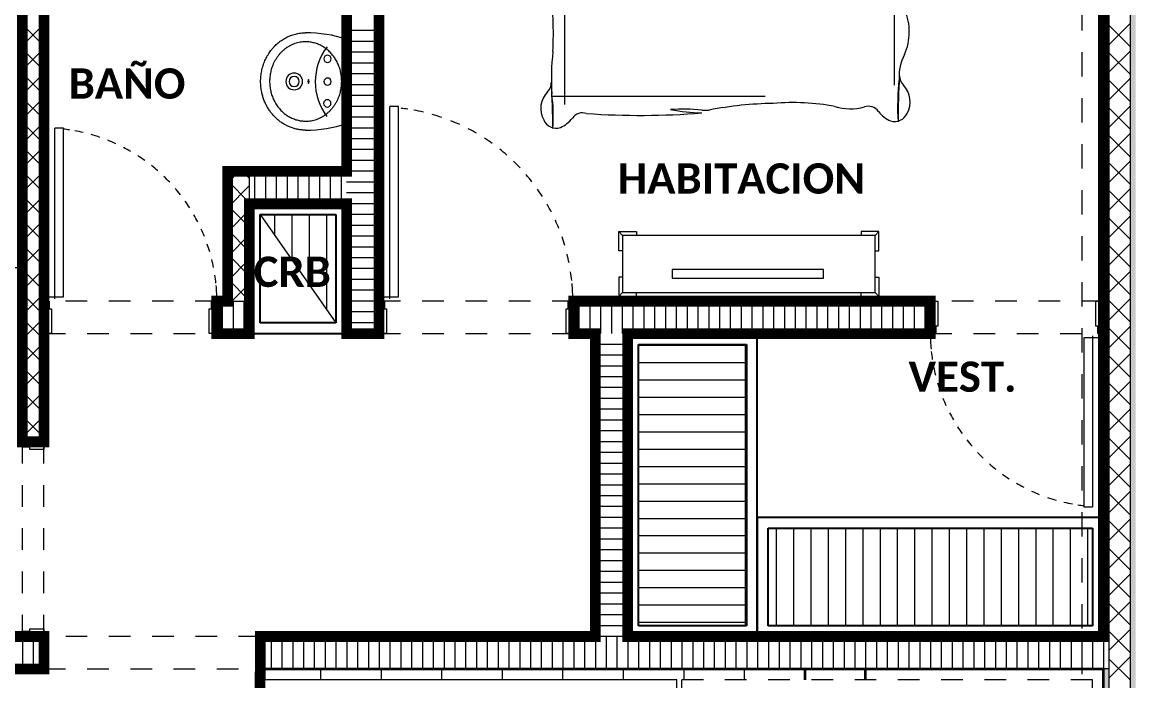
# Model space of a CAD drawing. Header units: metres. Extents: x -144 to 1000, y -717 to 29.
# Drawn here: x 831.86 to 837.01, y -553.02 to -549.98 of the extents above; entities that cross this region are included whole.
import ezdxf

# ---------------------------------------------------------------- set-up
doc = ezdxf.new("R2010")
doc.units = ezdxf.units.M
for name, pattern in [('Basculante', [0.11625, 0.075, -0.04125]), ('basculante modificado', [0.18, 0.1125, -0.0675]), ('Trazo', [0.45, 0.225, -0.225])]:
    doc.linetypes.add(name, pattern=pattern)
doc.layers.get('0').update_dxf_attribs({"color": 1})
doc.layers.add('00-MEDICION', color=30, linetype='Continuous')
for name, color, linetype, lineweight in [('A-DETL', 1, 'Continuous', 9), ('A-DETL-GENF', 1, 'Continuous', 9), ('A-DETL-MEDM', 1, 'Continuous', 30), ('A-DETL-THIN', 1, 'Continuous', 9), ('A-DOOR', 1, 'Continuous', 9), ('A-DOOR-FRAM', 1, 'Continuous', 9), ('A-DOOR-HDLN', 1, 'Trazo', 20), ('A-FLOR', 2, 'Continuous', 9), ('A-FLOR-OVHD', 7, 'Basculante', 9), ('A-GENM', 1, 'Continuous', 9), ('A-WALL', 4, 'Continuous', 9), ('G-ANNO-TEXT', 2, 'Continuous', 9), ('I-FURN', 2, 'Continuous', 9), ('P-SANR-FIXT', 1, 'Continuous', 9)]:
    doc.layers.add(name, color=color, linetype=linetype, lineweight=lineweight)
doc.layers.add('A-WALL-PATT', color=7, linetype='Continuous', lineweight=35, true_color=0x9c9c9c)
doc.styles.add('Calibri_B', font='calibrib.ttf', dxfattribs={"height": 0.165})

# ---------------------------------------------------------------- blocks, each defined once
blk = doc.blocks.new('H')
at = {"layer": 'A-WALL-PATT', "true_color": 0x747474}
h = blk.add_hatch(color=8, dxfattribs=at)
h.paths.add_polyline_path([(841.0117, -496.8744), (841.0367, -496.8741), (841.0367, -494.1257), (841.0117, -494.1257), (841.0117, -496.8727)])
h.paths.add_polyline_path([(841.0117, -493.9757), (841.0367, -493.9757), (841.0367, -492.5757), (841.0117, -492.5757), (841.0117, -493.9257)])
h.paths.add_polyline_path([(841.0367, -492.4257), (841.0367, -490.4255), (841.0117, -490.4255), (841.0117, -492.4257), (841.0294, -492.4257)])
at = {"layer": 'A-WALL-PATT', "lineweight": 5, "true_color": 0x747474}
h = blk.add_hatch(color=8, dxfattribs=at)
h.paths.add_polyline_path([(841.0967, -497.0244), (841.1617, -497.0244), (841.1617, -496.8005), (841.1367, -496.8005), (841.1367, -496.9994), (841.0867, -496.9994), (841.0867, -497.0244)])
h.paths.add_polyline_path([(841.1367, -496.7005), (841.1617, -496.7005), (841.1617, -494.7755), (841.1367, -494.7755), (841.1367, -495.9202)])
h.paths.add_polyline_path([(841.1367, -494.6255), (841.1617, -494.6255), (841.1617, -490.4255), (841.0367, -490.4255), (841.0367, -490.4505), (841.1367, -490.4505), (841.1367, -494.1257)])
at = {"layer": 'A-DETL', "color": 7, "linetype": 'basculante modificado'}
blk.add_line((840.9117, -490.4255), (840.9117, -498.4244), dxfattribs=at)
at = {"layer": 'A-DETL', "color": 7}
blk.add_line((841.0117, -494.1257), (837.1124, -494.1257), dxfattribs=at)
at = {"layer": 'A-DETL', "color": 7, "linetype": 'Basculante', "lineweight": 35}
for p, q in [((839.6324, -494.1757), (839.6324, -494.1257)), ((839.9119, -494.1757), (839.9119, -494.1257))]:
    blk.add_line(p, q, dxfattribs=at)
at = {"layer": 'A-DETL-GENF', "color": 251, "true_color": 0x535353}
for p, q in [((837.1803, -492.1237), (837.1803, -492.0257)), ((837.2603, -492.238), (837.2603, -492.0257)), ((837.3403, -492.3523), (837.3403, -492.0257)), ((837.4203, -492.4666), (837.4203, -492.0257)), ((838.861, -492.6296), (839.356, -492.6296)), ((838.861, -492.7096), (839.356, -492.7096)), ((838.861, -492.7896), (839.356, -492.7896)), ((838.861, -492.8696), (839.356, -492.8696)), ((838.861, -492.9496), (839.356, -492.9496)), ((838.861, -493.0296), (839.356, -493.0296)), ((838.861, -493.1096), (839.356, -493.1096)), ((838.861, -493.1896), (839.356, -493.1896)), ((838.861, -493.2696), (839.356, -493.2696)), ((838.861, -493.3496), (839.356, -493.3496)), ((838.861, -493.4296), (839.356, -493.4296)), ((838.861, -493.5096), (839.356, -493.5096)), ((839.5003, -493.9257), (839.5003, -493.4757)), ((839.5803, -493.9257), (839.5803, -493.4757)), ((839.6603, -493.9257), (839.6603, -493.4757)), ((839.7403, -493.9257), (839.7403, -493.4757)), ((839.8203, -493.9257), (839.8203, -493.4757)), ((839.9003, -493.9257), (839.9003, -493.4757)), ((839.9803, -493.9257), (839.9803, -493.4757)), ((840.0603, -493.9257), (840.0603, -493.4757)), ((840.1403, -493.9257), (840.1403, -493.4757)), ((840.2203, -493.9257), (840.2203, -493.4757)), ((840.3003, -493.9257), (840.3003, -493.4757)), ((840.3803, -493.9257), (840.3803, -493.4757)), ((840.4603, -493.9257), (840.4603, -493.4757)), ((840.5403, -493.9257), (840.5403, -493.4757)), ((840.6203, -493.9257), (840.6203, -493.4757)), ((840.7003, -493.9257), (840.7003, -493.4757)), ((840.7803, -493.9257), (840.7803, -493.4757)), ((840.8603, -493.9257), (840.8603, -493.4757)), ((840.9403, -493.9257), (840.9403, -493.4757)), ((838.861, -493.5896), (839.356, -493.5896)), ((838.861, -493.6696), (839.356, -493.6696)), ((838.861, -493.7496), (839.356, -493.7496)), ((838.861, -493.8296), (839.356, -493.8296)), ((838.861, -493.9096), (839.356, -493.9096))]:
    blk.add_line(p, q, dxfattribs=at)
at = {"layer": 'A-DETL-GENF', "linetype": 'Basculante'}
for p, q in [((836.1117, -492.4257), (836.1117, -492.5757)), ((836.9117, -492.4257), (836.1117, -492.4257)), ((836.9117, -492.5757), (836.9117, -492.4257)), ((837.6617, -492.4257), (837.6617, -492.5757)), ((838.5617, -492.4257), (837.6617, -492.4257)), ((838.5617, -492.5757), (838.5617, -492.4257)), ((841.0117, -492.4257), (840.2117, -492.4257)), ((840.2117, -492.4257), (840.2117, -492.5757)), ((841.0117, -492.5757), (841.0117, -492.4257)), ((836.1117, -492.5757), (836.9117, -492.5757)), ((837.6617, -492.5757), (838.5617, -492.5757)), ((840.2117, -492.5757), (841.0117, -492.5757)), ((836.1117, -493.0757), (836.0117, -493.0757)), ((836.0117, -493.0757), (836.0117, -493.9757)), ((836.1117, -493.9757), (836.1117, -493.0757)), ((836.0117, -493.9757), (836.1117, -493.9757)), ((837.1124, -493.9757), (836.1117, -493.9757)), ((836.1117, -494.1257), (837.1124, -494.1257))]:
    blk.add_line(p, q, dxfattribs=at)
at = {"layer": 'A-DETL-MEDM'}
for p, q in [((836.1117, -493.9757), (836.1117, -494.1257)), ((837.1124, -494.1257), (837.1124, -493.9757))]:
    blk.add_line(p, q, dxfattribs=at)
at = {"layer": 'A-DETL-THIN'}
for p, q in [((837.4617, -492.0257), (837.1117, -492.0257)), ((837.1117, -492.0257), (837.4617, -492.5257)), ((837.4617, -492.5257), (837.4617, -492.0257)), ((839.356, -492.6257), (838.861, -492.6257)), ((838.861, -492.6257), (838.861, -493.9257)), ((839.356, -493.9257), (839.356, -492.6257)), ((840.9617, -493.4757), (839.461, -493.4757)), ((839.461, -493.4757), (839.461, -493.9257)), ((840.9617, -493.9257), (840.9617, -493.4757)), ((838.861, -493.9257), (839.356, -493.9257)), ((839.461, -493.9257), (840.9617, -493.9257)), ((837.1124, -494.1757), (837.1124, -494.1257)), ((837.3924, -494.1757), (837.3924, -494.1257)), ((837.6724, -494.1757), (837.6724, -494.1257)), ((837.9524, -494.1757), (837.9524, -494.1257)), ((838.2324, -494.1757), (838.2324, -494.1257)), ((838.5124, -494.1757), (838.5124, -494.1257)), ((838.7924, -494.1757), (838.7924, -494.1257)), ((839.0724, -494.1757), (839.0724, -494.1257)), ((839.3524, -494.1757), (839.3524, -494.1257)), ((839.0394, -494.1757), (837.1124, -494.1757)), ((837.1124, -494.1757), (837.1124, -494.2257)), ((839.0394, -494.2257), (839.0394, -494.1757))]:
    blk.add_line(p, q, dxfattribs=at)
at = {"layer": 'A-DOOR', "lineweight": 15}
for p, q in [((837.7517, -491.5257), (837.7117, -491.5257)), ((837.7117, -492.4157), (837.7117, -491.5257)), ((837.7517, -492.4057), (837.7517, -491.5257)), ((836.2017, -491.6257), (836.1617, -491.6257)), ((836.1617, -492.4157), (836.1617, -491.6257)), ((836.2017, -492.4057), (836.2017, -491.6257)), ((836.1117, -492.4157), (836.1267, -492.4157)), ((836.1267, -492.4057), (836.2017, -492.4057)), ((836.1267, -492.4157), (836.1267, -492.4057)), ((837.6617, -492.4157), (837.6767, -492.4157)), ((837.6767, -492.4057), (837.7517, -492.4057)), ((837.6767, -492.4157), (837.6767, -492.4057)), ((840.9217, -492.5957), (840.9217, -493.3757)), ((840.9967, -492.5957), (840.9217, -492.5957)), ((840.9617, -492.5857), (840.9617, -493.3757)), ((840.9967, -492.5857), (840.9967, -492.5957)), ((841.0117, -492.5857), (840.9967, -492.5857)), ((840.9217, -493.3757), (840.9617, -493.3757))]:
    blk.add_line(p, q, dxfattribs=at)
at = {"layer": 'A-DOOR'}
for p, q in [((836.1117, -492.4257), (836.1117, -492.5757)), ((837.6617, -492.4257), (837.6617, -492.5757)), ((841.0117, -492.5757), (841.0117, -492.4257)), ((836.0117, -493.9757), (836.1117, -493.9757))]:
    blk.add_line(p, q, dxfattribs=at)
for centre, radius, start, end in [((837.6632, -492.4237), 0.8947, 81.55, 83.5406), ((837.6632, -492.4237), 0.8947, 76.8489, 79.7418), ((837.6632, -492.4237), 0.8947, 76.8489, 79.7418), ((837.6632, -492.4237), 0.8947, 71.1143, 74.1684), ((837.6632, -492.4237), 0.8947, 65.4451, 68.2717), ((836.1117, -492.4257), 0.8, 81.55, 83.5406), ((836.1117, -492.4257), 0.8, 76.8489, 79.7418), ((836.1117, -492.4257), 0.8, 76.8489, 79.7418), ((836.1117, -492.4257), 0.8, 71.1143, 74.1684), ((837.6632, -492.4237), 0.8947, 59.8378, 62.634), ((836.1117, -492.4257), 0.8, 65.4451, 68.2717), ((836.1117, -492.4257), 0.8, 59.8378, 62.634), ((837.6632, -492.4237), 0.8947, 54.2878, 57.0559), ((836.1117, -492.4257), 0.8, 54.2878, 57.0559), ((837.6632, -492.4237), 0.8947, 48.7903, 51.5328), ((836.1117, -492.4257), 0.8, 48.7903, 51.5328), ((837.6632, -492.4237), 0.8947, 43.3395, 46.0594), ((836.1117, -492.4257), 0.8, 43.3395, 46.0594), ((837.6632, -492.4237), 0.8947, 37.9295, 40.6298), ((836.1117, -492.4257), 0.8, 37.9295, 40.6298), ((837.6632, -492.4237), 0.8947, 32.5538, 35.2378), ((836.1117, -492.4257), 0.8, 32.5538, 35.2378), ((837.6632, -492.4237), 0.8947, 27.2056, 29.8767), ((836.1117, -492.4257), 0.8, 27.2056, 29.8767), ((837.6632, -492.4237), 0.8947, 21.8777, 24.5395), ((836.1117, -492.4257), 0.8, 21.8777, 24.5395), ((837.6632, -492.4237), 0.8947, 16.5629, 19.2191), ((836.1117, -492.4257), 0.8, 16.5629, 19.2191), ((836.1117, -492.4257), 0.8, 11.2538, 13.9081), ((837.6632, -492.4237), 0.8947, 11.2538, 13.9081), ((836.1117, -492.4257), 0.8, 5.9429, 8.5991), ((837.6632, -492.4237), 0.8947, 5.9429, 8.5991), ((836.1117, -492.4257), 0.8, 0, 5.1398), ((837.6632, -492.4237), 0.8947, 0, 5.1398), ((841.0117, -492.5757), 0.8, 180, 185.1398), ((841.0117, -492.5757), 0.8, 185.9429, 188.5991), ((841.0117, -492.5757), 0.8, 191.2538, 193.9081), ((841.0117, -492.5757), 0.8, 196.5629, 199.2191), ((841.0117, -492.5757), 0.8, 201.8777, 204.5395), ((841.0117, -492.5757), 0.8, 207.2056, 209.8767), ((841.0117, -492.5757), 0.8, 212.5538, 215.2378), ((841.0117, -492.5757), 0.8, 217.9295, 220.6298), ((841.0117, -492.5757), 0.8, 223.3395, 226.0594), ((841.0117, -492.5757), 0.8, 228.7903, 231.5328), ((841.0117, -492.5757), 0.8, 234.2878, 237.0559), ((841.0117, -492.5757), 0.8, 239.8378, 242.634), ((841.0117, -492.5757), 0.8, 245.4451, 248.2717), ((841.0117, -492.5757), 0.8, 251.1143, 254.1684), ((841.0117, -492.5757), 0.8, 256.8489, 259.7418), ((841.0117, -492.5757), 0.8, 256.8489, 259.7418), ((841.0117, -492.5757), 0.8, 261.55, 263.5406)]:
    blk.add_arc(centre, radius, start, end, dxfattribs=at)
at = {"layer": 'A-DOOR-FRAM'}
for p, q in [((836.1117, -492.4257), (836.1367, -492.4257)), ((836.1367, -492.4257), (836.1367, -492.4607)), ((836.8867, -492.4257), (836.9117, -492.4257)), ((836.8867, -492.4607), (836.8867, -492.4257)), ((837.6617, -492.4257), (837.6867, -492.4257)), ((837.6867, -492.4257), (837.6867, -492.4607)), ((838.5367, -492.4257), (838.5617, -492.4257)), ((838.5367, -492.4607), (838.5367, -492.4257)), ((840.2117, -492.4257), (840.2467, -492.4257)), ((840.2467, -492.4257), (840.2467, -492.5407)), ((840.9767, -492.5407), (840.9767, -492.4257)), ((840.9767, -492.4257), (841.0117, -492.4257)), ((836.1367, -492.4607), (836.1467, -492.4607)), ((836.1467, -492.4607), (836.1467, -492.5757)), ((836.8767, -492.4607), (836.8867, -492.4607)), ((836.8767, -492.5757), (836.8767, -492.4607)), ((837.6867, -492.4607), (837.6967, -492.4607)), ((837.6967, -492.4607), (837.6967, -492.5757)), ((838.5267, -492.4607), (838.5367, -492.4607)), ((838.5267, -492.5757), (838.5267, -492.4607)), ((840.2367, -492.5407), (840.2367, -492.5757)), ((840.2467, -492.5407), (840.2367, -492.5407)), ((840.9867, -492.5407), (840.9767, -492.5407)), ((840.9867, -492.5757), (840.9867, -492.5407)), ((836.1467, -492.5757), (836.1117, -492.5757)), ((836.9117, -492.5757), (836.8767, -492.5757)), ((837.6967, -492.5757), (837.6617, -492.5757)), ((838.5617, -492.5757), (838.5267, -492.5757)), ((840.2367, -492.5757), (840.2117, -492.5757)), ((841.0117, -492.5757), (840.9867, -492.5757)), ((836.0117, -493.1007), (836.0117, -493.0757)), ((836.0467, -493.1007), (836.0117, -493.1007)), ((836.0467, -493.1107), (836.0467, -493.1007)), ((836.1117, -493.1107), (836.0467, -493.1107)), ((836.1117, -493.0757), (836.1117, -493.1107)), ((836.0117, -493.9507), (836.0467, -493.9507)), ((836.0117, -493.9757), (836.0117, -493.9507)), ((836.0467, -493.9407), (836.1117, -493.9407)), ((836.0467, -493.9507), (836.0467, -493.9407)), ((836.1117, -493.9407), (836.1117, -493.9757))]:
    blk.add_line(p, q, dxfattribs=at)
at = {"layer": 'A-DOOR-HDLN'}
for p, q in [((836.9117, -492.5757), (836.9117, -492.4257)), ((838.5617, -492.5757), (838.5617, -492.4257)), ((840.2117, -492.4257), (840.2117, -492.5757)), ((836.1117, -493.0757), (836.0117, -493.0757))]:
    blk.add_line(p, q, dxfattribs=at)
at = {"layer": 'A-FLOR'}
blk.add_line((837.1124, -494.1757), (837.1124, -494.1257), dxfattribs=at)
at = {"layer": 'A-FLOR-OVHD'}
for p, q in [((840.9617, -494.1757), (839.0613, -494.1757)), ((839.0613, -494.1757), (839.0613, -494.2257)), ((840.9617, -496.8255), (840.9617, -494.1757))]:
    blk.add_line(p, q, dxfattribs=at)
at = {"layer": 'A-GENM', "lineweight": 25}
for p, q in [((837.5117, -491.9757), (837.0617, -491.9757)), ((837.0617, -491.9757), (837.0617, -492.5757)), ((837.5117, -492.5757), (837.5117, -491.9757)), ((837.1117, -492.5257), (837.1117, -492.0257)), ((837.1117, -492.0257), (837.4617, -492.0257)), ((837.4617, -492.0257), (837.4617, -492.5257)), ((837.4617, -492.5257), (837.1117, -492.5257)), ((837.0617, -492.5757), (837.5117, -492.5757)), ((839.411, -492.5757), (838.811, -492.5757)), ((838.811, -492.5757), (838.811, -493.9757)), ((839.411, -493.9757), (839.411, -492.5757)), ((838.861, -493.9257), (838.861, -492.6257)), ((838.861, -492.6257), (839.361, -492.6257)), ((839.361, -492.6257), (839.361, -493.9257)), ((841.0117, -493.4257), (839.411, -493.4257)), ((839.411, -493.4257), (839.411, -493.9757)), ((841.0117, -493.9757), (841.0117, -493.4257)), ((839.461, -493.9257), (839.461, -493.4757)), ((839.461, -493.4757), (840.9617, -493.4757)), ((840.9617, -493.4757), (840.9617, -493.9257)), ((839.361, -493.9257), (838.861, -493.9257)), ((840.9617, -493.9257), (839.461, -493.9257)), ((838.811, -493.9757), (839.411, -493.9757)), ((839.411, -493.9757), (841.0117, -493.9757))]:
    blk.add_line(p, q, dxfattribs=at)
at = {"layer": 'A-WALL', "lineweight": 35}
for p, q in [((836.1117, -493.0757), (836.1117, -489.4757)), ((837.5117, -489.4757), (837.5117, -491.8257)), ((837.6617, -492.5757), (837.6617, -489.4757)), ((836.0117, -489.7757), (836.0117, -493.0757)), ((841.0117, -490.4255), (841.0117, -493.9757)), ((836.9617, -491.8257), (836.9617, -492.4257)), ((837.5117, -491.8257), (836.9617, -491.8257)), ((837.0617, -492.5757), (837.0617, -491.9757)), ((837.0617, -491.9757), (837.5117, -491.9757)), ((837.5117, -491.9757), (837.5117, -492.5757)), ((836.9617, -492.4257), (836.9117, -492.4257)), ((836.9117, -492.4257), (836.9117, -492.5757)), ((840.2117, -492.4257), (838.5617, -492.4257)), ((838.5617, -492.4257), (838.5617, -492.5757)), ((840.2117, -492.5757), (840.2117, -492.4257)), ((836.9117, -492.5757), (837.0617, -492.5757)), ((837.5117, -492.5757), (837.6617, -492.5757)), ((838.5617, -492.5757), (838.6617, -492.5757)), ((838.6617, -492.5757), (838.6617, -493.9757)), ((838.8117, -493.9757), (838.8117, -492.5757)), ((838.8117, -492.5757), (840.2117, -492.5757)), ((836.0117, -493.0757), (836.1117, -493.0757)), ((836.1117, -493.9757), (833.2617, -493.9757)), ((838.6617, -493.9757), (837.1124, -493.9757)), ((841.0117, -493.9757), (838.8117, -493.9757)), ((832.9622, -494.1257), (836.1117, -494.1257)), ((837.1124, -494.1257), (841.0117, -494.1257)), ((841.0117, -494.1257), (841.0117, -496.8744))]:
    blk.add_line(p, q, dxfattribs=at)
at = {"layer": 'A-WALL'}
for p, q in [((841.0367, -490.4505), (841.0367, -497.0244)), ((841.1367, -496.7005), (841.1367, -490.4505)), ((837.0617, -491.8257), (837.0617, -491.9757)), ((836.9617, -492.4257), (837.0617, -492.4257)), ((841.0367, -492.4257), (841.0117, -492.4257)), ((841.0367, -492.5757), (841.0117, -492.5757)), ((841.0367, -493.9757), (841.0117, -493.9757)), ((841.0367, -494.1257), (841.0117, -494.1257))]:
    blk.add_line(p, q, dxfattribs=at)
at = {"layer": 'A-WALL-PATT', "color": 8, "lineweight": 5, "true_color": 0x747474}
for p, q in [((836.0117, -491.2455), (836.1117, -491.1455)), ((836.1117, -491.2461), (836.0117, -491.1461)), ((836.0117, -491.3586), (836.1117, -491.2586)), ((836.1117, -491.3592), (836.0117, -491.2592)), ((836.0117, -491.4718), (836.1117, -491.3718)), ((836.1117, -491.4724), (836.0117, -491.3724)), ((836.0117, -491.5849), (836.1117, -491.4849)), ((836.1117, -491.5855), (836.0117, -491.4855)), ((836.0117, -491.698), (836.1117, -491.598)), ((836.1117, -491.6986), (836.0117, -491.5986)), ((836.0117, -491.8112), (836.1117, -491.7112)), ((836.1117, -491.8118), (836.0117, -491.7118)), ((836.0117, -491.9243), (836.1117, -491.8243)), ((836.1117, -491.9249), (836.0117, -491.8249)), ((836.9617, -491.8794), (837.0154, -491.8257)), ((837.0617, -491.9698), (836.9617, -491.8698)), ((837.0617, -491.8567), (837.0308, -491.8257)), ((836.9617, -491.9925), (837.0617, -491.8925)), ((836.0117, -492.0375), (836.1117, -491.9375)), ((836.1117, -492.0381), (836.0117, -491.9381)), ((837.0617, -492.083), (836.9617, -491.983)), ((836.9617, -492.1057), (837.0617, -492.0057)), ((836.0117, -492.1506), (836.1117, -492.0506)), ((836.1117, -492.1512), (836.0117, -492.0512)), ((837.0617, -492.1961), (836.9617, -492.0961)), ((836.9617, -492.2188), (837.0617, -492.1188)), ((836.0117, -492.2637), (836.1117, -492.1637)), ((836.1117, -492.2643), (836.0117, -492.1643)), ((837.0617, -492.3092), (836.9617, -492.2092)), ((836.9617, -492.332), (837.0617, -492.232)), ((836.0117, -492.3769), (836.1117, -492.2769)), ((836.1117, -492.3775), (836.0117, -492.2775)), ((837.0617, -492.4224), (836.9617, -492.3224)), ((836.0117, -492.49), (836.1117, -492.39)), ((836.1117, -492.4906), (836.0117, -492.3906)), ((836.9811, -492.4257), (837.0617, -492.3451)), ((836.0117, -492.6031), (836.1117, -492.5031)), ((836.1117, -492.6037), (836.0117, -492.5037)), ((836.0117, -492.7163), (836.1117, -492.6163)), ((836.1117, -492.7169), (836.0117, -492.6169)), ((836.0117, -492.8294), (836.1117, -492.7294)), ((836.1117, -492.83), (836.0117, -492.73)), ((836.0117, -492.9425), (836.1117, -492.8425)), ((836.1117, -492.9432), (836.0117, -492.8432)), ((836.0117, -493.0557), (836.1117, -492.9557)), ((836.1117, -493.0563), (836.0117, -492.9563)), ((836.018, -493.0757), (836.0117, -493.0694)), ((836.1048, -493.0757), (836.1117, -493.0688))]:
    blk.add_line(p, q, dxfattribs=at)
at = {"layer": 'A-WALL-PATT', "color": 1, "lineweight": 5, "true_color": 0xff0000}
for p, q in [((841.0367, -491.241), (841.1367, -491.141)), ((841.1367, -491.2506), (841.0367, -491.1506)), ((841.0367, -491.3682), (841.1367, -491.2682)), ((841.1367, -491.3779), (841.0367, -491.2779)), ((841.0367, -491.4955), (841.1367, -491.3955)), ((841.1367, -491.5052), (841.0367, -491.4052)), ((841.0367, -491.6228), (841.1367, -491.5228)), ((841.1367, -491.6325), (841.0367, -491.5325)), ((841.0367, -491.7501), (841.1367, -491.6501)), ((841.1367, -491.7598), (841.0367, -491.6598)), ((841.0367, -491.8773), (841.1367, -491.7773)), ((841.1367, -491.887), (841.0367, -491.787)), ((841.0367, -492.0046), (841.1367, -491.9046)), ((841.1367, -492.0143), (841.0367, -491.9143)), ((841.0367, -492.1319), (841.1367, -492.0319)), ((841.1367, -492.1416), (841.0367, -492.0416)), ((841.0367, -492.2592), (841.1367, -492.1592)), ((841.1367, -492.2689), (841.0367, -492.1689)), ((841.0367, -492.3865), (841.1367, -492.2865)), ((841.1367, -492.3962), (841.0367, -492.2962)), ((841.0367, -492.5137), (841.1367, -492.4137)), ((841.1367, -492.5234), (841.0367, -492.4234)), ((841.0367, -492.641), (841.1367, -492.541)), ((841.1367, -492.6507), (841.0367, -492.5507)), ((841.0367, -492.7683), (841.1367, -492.6683)), ((841.1367, -492.778), (841.0367, -492.678)), ((841.0367, -492.8956), (841.1367, -492.7956)), ((841.1367, -492.9053), (841.0367, -492.8053)), ((841.0367, -493.0229), (841.1367, -492.9229)), ((841.1367, -493.0326), (841.0367, -492.9326)), ((841.0367, -493.1501), (841.1367, -493.0501)), ((841.1367, -493.1598), (841.0367, -493.0598)), ((841.0367, -493.2774), (841.1367, -493.1774)), ((841.1367, -493.2871), (841.0367, -493.1871)), ((841.0367, -493.4047), (841.1367, -493.3047)), ((841.1367, -493.4144), (841.0367, -493.3144)), ((841.0367, -493.532), (841.1367, -493.432)), ((841.1367, -493.5417), (841.0367, -493.4417)), ((841.0367, -493.6593), (841.1367, -493.5593)), ((841.1367, -493.6689), (841.0367, -493.5689)), ((841.0367, -493.7865), (841.1367, -493.6865)), ((841.1367, -493.7962), (841.0367, -493.6962)), ((841.0367, -493.9138), (841.1367, -493.8138)), ((841.1367, -493.9235), (841.0367, -493.8235)), ((841.0367, -494.0411), (841.1367, -493.9411)), ((841.1367, -494.0508), (841.0367, -493.9508)), ((841.0367, -494.1684), (841.1367, -494.0684)), ((841.1367, -494.1781), (841.0367, -494.0781))]:
    blk.add_line(p, q, dxfattribs=at)
at = {"layer": 'A-WALL-PATT', "color": 8, "lineweight": 5, "true_color": 0x727272}
for p, q in [((837.6617, -491.1756), (837.5117, -491.1756)), ((837.6617, -491.2256), (837.5117, -491.2256)), ((837.6617, -491.2756), (837.5117, -491.2756)), ((837.6617, -491.3256), (837.5117, -491.3256)), ((837.6617, -491.3756), (837.5117, -491.3756)), ((837.6617, -491.4256), (837.5117, -491.4256)), ((837.6617, -491.4756), (837.5117, -491.4756)), ((837.6617, -491.5256), (837.5117, -491.5256)), ((837.6617, -491.5756), (837.5117, -491.5756)), ((837.6617, -491.6256), (837.5117, -491.6256)), ((837.6617, -491.6756), (837.5117, -491.6756)), ((837.6617, -491.7256), (837.5117, -491.7256)), ((837.6617, -491.7756), (837.5117, -491.7756)), ((837.0863, -491.8257), (837.0863, -491.9757)), ((837.1363, -491.8257), (837.1363, -491.9757)), ((837.1863, -491.8257), (837.1863, -491.9757)), ((837.2363, -491.8257), (837.2363, -491.9757)), ((837.2863, -491.8257), (837.2863, -491.9757)), ((837.3363, -491.8257), (837.3363, -491.9757)), ((837.3863, -491.8257), (837.3863, -491.9757)), ((837.4363, -491.8257), (837.4363, -491.9757)), ((837.4863, -491.8257), (837.4863, -491.9757)), ((837.6617, -491.8256), (837.5117, -491.8256)), ((837.6617, -491.8756), (837.5117, -491.8756)), ((837.6617, -491.9256), (837.5117, -491.9256)), ((837.6617, -491.9756), (837.5117, -491.9756)), ((837.6617, -492.0256), (837.5117, -492.0256)), ((837.6617, -492.0756), (837.5117, -492.0756)), ((837.6617, -492.1256), (837.5117, -492.1256)), ((837.6617, -492.1756), (837.5117, -492.1756)), ((837.6617, -492.2256), (837.5117, -492.2256)), ((837.6617, -492.2756), (837.5117, -492.2756)), ((837.6617, -492.3256), (837.5117, -492.3256)), ((837.6617, -492.3756), (837.5117, -492.3756)), ((836.9363, -492.4257), (836.9363, -492.5757)), ((836.9863, -492.4257), (836.9863, -492.5757)), ((837.0363, -492.4257), (837.0363, -492.5757)), ((837.6617, -492.4256), (837.5117, -492.4256)), ((838.5863, -492.4257), (838.5863, -492.5757)), ((838.6363, -492.4257), (838.6363, -492.5757)), ((838.6863, -492.4257), (838.6863, -492.5757)), ((838.7363, -492.4257), (838.7363, -492.5757)), ((838.7863, -492.4257), (838.7863, -492.5757)), ((838.8363, -492.4257), (838.8363, -492.5757)), ((838.8863, -492.4257), (838.8863, -492.5757)), ((838.9363, -492.4257), (838.9363, -492.5757)), ((838.9863, -492.4257), (838.9863, -492.5757)), ((839.0363, -492.4257), (839.0363, -492.5757)), ((839.0863, -492.4257), (839.0863, -492.5757)), ((839.1363, -492.4257), (839.1363, -492.5757)), ((839.1863, -492.4257), (839.1863, -492.5757)), ((839.2363, -492.4257), (839.2363, -492.5757)), ((839.2863, -492.4257), (839.2863, -492.5757)), ((839.3363, -492.4257), (839.3363, -492.5757)), ((839.3863, -492.4257), (839.3863, -492.5757)), ((839.4363, -492.4257), (839.4363, -492.5757)), ((839.4863, -492.4257), (839.4863, -492.5757)), ((839.5363, -492.4257), (839.5363, -492.5757)), ((839.5863, -492.4257), (839.5863, -492.5757)), ((839.6363, -492.4257), (839.6363, -492.5757)), ((839.6863, -492.4257), (839.6863, -492.5757)), ((839.7363, -492.4257), (839.7363, -492.5757)), ((839.7863, -492.4257), (839.7863, -492.5757)), ((839.8363, -492.4257), (839.8363, -492.5757)), ((839.8863, -492.4257), (839.8863, -492.5757)), ((839.9363, -492.4257), (839.9363, -492.5757)), ((839.9863, -492.4257), (839.9863, -492.5757)), ((840.0363, -492.4257), (840.0363, -492.5757)), ((840.0863, -492.4257), (840.0863, -492.5757)), ((840.1363, -492.4257), (840.1363, -492.5757)), ((840.1863, -492.4257), (840.1863, -492.5757)), ((841.0363, -492.4257), (841.0363, -492.5757)), ((837.6617, -492.4756), (837.5117, -492.4756)), ((837.6617, -492.5256), (837.5117, -492.5256)), ((837.6617, -492.5756), (837.5117, -492.5756)), ((838.8117, -492.6256), (838.6617, -492.6256)), ((838.8117, -492.6756), (838.6617, -492.6756)), ((838.8117, -492.7256), (838.6617, -492.7256)), ((838.8117, -492.7756), (838.6617, -492.7756)), ((838.8117, -492.8256), (838.6617, -492.8256)), ((838.8117, -492.8756), (838.6617, -492.8756)), ((838.8117, -492.9256), (838.6617, -492.9256)), ((838.8117, -492.9756), (838.6617, -492.9756)), ((838.8117, -493.0256), (838.6617, -493.0256)), ((838.8117, -493.0756), (838.6617, -493.0756)), ((838.8117, -493.1256), (838.6617, -493.1256)), ((838.8117, -493.1756), (838.6617, -493.1756)), ((838.8117, -493.2256), (838.6617, -493.2256)), ((838.8117, -493.2756), (838.6617, -493.2756)), ((838.8117, -493.3256), (838.6617, -493.3256)), ((838.8117, -493.3756), (838.6617, -493.3756)), ((838.8117, -493.4256), (838.6617, -493.4256)), ((838.8117, -493.4756), (838.6617, -493.4756)), ((838.8117, -493.5256), (838.6617, -493.5256)), ((838.8117, -493.5756), (838.6617, -493.5756)), ((838.8117, -493.6256), (838.6617, -493.6256)), ((838.8117, -493.6756), (838.6617, -493.6756)), ((838.8117, -493.7256), (838.6617, -493.7256)), ((838.8117, -493.7756), (838.6617, -493.7756)), ((838.8117, -493.8256), (838.6617, -493.8256)), ((838.8117, -493.8756), (838.6617, -493.8756)), ((838.8117, -493.9256), (838.6617, -493.9256)), ((836.0123, -493.9757), (836.0123, -494.1257)), ((836.0623, -493.9757), (836.0623, -494.1257)), ((837.1623, -493.9757), (837.1623, -494.1257)), ((837.2123, -493.9757), (837.2123, -494.1257)), ((837.2623, -493.9757), (837.2623, -494.1257)), ((837.3123, -493.9757), (837.3123, -494.1257)), ((837.3623, -493.9757), (837.3623, -494.1257)), ((837.4123, -493.9757), (837.4123, -494.1257)), ((837.4623, -493.9757), (837.4623, -494.1257)), ((837.5123, -493.9757), (837.5123, -494.1257)), ((837.5623, -493.9757), (837.5623, -494.1257)), ((837.6123, -493.9757), (837.6123, -494.1257)), ((837.6623, -493.9757), (837.6623, -494.1257)), ((837.7123, -493.9757), (837.7123, -494.1257)), ((837.7623, -493.9757), (837.7623, -494.1257)), ((837.8123, -493.9757), (837.8123, -494.1257)), ((837.8623, -493.9757), (837.8623, -494.1257)), ((837.9123, -493.9757), (837.9123, -494.1257)), ((837.9623, -493.9757), (837.9623, -494.1257)), ((838.0123, -493.9757), (838.0123, -494.1257)), ((838.0623, -493.9757), (838.0623, -494.1257)), ((838.1123, -493.9757), (838.1123, -494.1257)), ((838.1623, -493.9757), (838.1623, -494.1257)), ((838.2123, -493.9757), (838.2123, -494.1257)), ((838.2623, -493.9757), (838.2623, -494.1257)), ((838.3123, -493.9757), (838.3123, -494.1257)), ((838.3623, -493.9757), (838.3623, -494.1257)), ((838.4123, -493.9757), (838.4123, -494.1257)), ((838.4623, -493.9757), (838.4623, -494.1257)), ((838.5123, -493.9757), (838.5123, -494.1257)), ((838.5623, -493.9757), (838.5623, -494.1257)), ((838.6123, -493.9757), (838.6123, -494.1257)), ((838.8117, -493.9756), (838.6617, -493.9756)), ((838.6623, -493.9757), (838.6623, -494.1257)), ((838.7123, -493.9757), (838.7123, -494.1257)), ((838.7623, -493.9757), (838.7623, -494.1257)), ((838.8123, -493.9757), (838.8123, -494.1257)), ((838.8623, -493.9757), (838.8623, -494.1257)), ((838.9123, -493.9757), (838.9123, -494.1257)), ((838.9623, -493.9757), (838.9623, -494.1257)), ((839.0123, -493.9757), (839.0123, -494.1257)), ((839.0623, -493.9757), (839.0623, -494.1257)), ((839.1123, -493.9757), (839.1123, -494.1257)), ((839.1623, -493.9757), (839.1623, -494.1257)), ((839.2123, -493.9757), (839.2123, -494.1257)), ((839.2623, -493.9757), (839.2623, -494.1257)), ((839.3123, -493.9757), (839.3123, -494.1257)), ((839.3623, -493.9757), (839.3623, -494.1257)), ((839.4123, -493.9757), (839.4123, -494.1257)), ((839.4623, -493.9757), (839.4623, -494.1257)), ((839.5123, -493.9757), (839.5123, -494.1257)), ((839.5623, -493.9757), (839.5623, -494.1257)), ((839.6123, -493.9757), (839.6123, -494.1257)), ((839.6623, -493.9757), (839.6623, -494.1257)), ((839.7123, -493.9757), (839.7123, -494.1257)), ((839.7623, -493.9757), (839.7623, -494.1257)), ((839.8123, -493.9757), (839.8123, -494.1257)), ((839.8623, -493.9757), (839.8623, -494.1257)), ((839.9123, -493.9757), (839.9123, -494.1257)), ((839.9623, -493.9757), (839.9623, -494.1257)), ((840.0123, -493.9757), (840.0123, -494.1257)), ((840.0623, -493.9757), (840.0623, -494.1257)), ((840.1123, -493.9757), (840.1123, -494.1257)), ((840.1623, -493.9757), (840.1623, -494.1257)), ((840.2123, -493.9757), (840.2123, -494.1257)), ((840.2623, -493.9757), (840.2623, -494.1257)), ((840.3123, -493.9757), (840.3123, -494.1257)), ((840.3623, -493.9757), (840.3623, -494.1257)), ((840.4123, -493.9757), (840.4123, -494.1257)), ((840.4623, -493.9757), (840.4623, -494.1257)), ((840.5123, -493.9757), (840.5123, -494.1257)), ((840.5623, -493.9757), (840.5623, -494.1257)), ((840.6123, -493.9757), (840.6123, -494.1257)), ((840.6623, -493.9757), (840.6623, -494.1257)), ((840.7123, -493.9757), (840.7123, -494.1257)), ((840.7623, -493.9757), (840.7623, -494.1257)), ((840.8123, -493.9757), (840.8123, -494.1257)), ((840.8623, -493.9757), (840.8623, -494.1257)), ((840.9123, -493.9757), (840.9123, -494.1257)), ((840.9623, -493.9757), (840.9623, -494.1257)), ((841.0123, -493.9757), (841.0123, -494.1257))]:
    blk.add_line(p, q, dxfattribs=at)
at = {"layer": 'I-FURN'}
for p, q in [((838.5191, -489.4864), (838.5191, -491.5162)), ((840.0441, -489.4814), (840.0441, -491.4275)), ((838.4639, -491.478), (839.4479, -491.478)), ((838.7709, -492.1036), (838.8523, -492.1036)), ((838.7709, -492.1932), (838.7709, -492.1036)), ((838.7709, -492.1036), (838.7879, -492.1223)), ((838.7879, -492.1223), (838.7879, -492.386)), ((839.9568, -492.1223), (838.7879, -492.1223)), ((838.8523, -492.1036), (838.8523, -492.1223)), ((839.8923, -492.1036), (839.8923, -492.1223)), ((839.9738, -492.1036), (839.8923, -492.1036)), ((839.9738, -492.1036), (839.9568, -492.1223)), ((839.9568, -492.386), (839.9568, -492.1223)), ((839.9738, -492.1932), (839.9738, -492.1036)), ((838.7879, -492.1932), (838.7709, -492.1932)), ((839.9568, -492.1932), (839.9738, -492.1932)), ((835.9404, -492.2701), (836.0117, -492.2701)), ((839.0179, -492.2796), (839.0179, -492.3189)), ((839.7168, -492.2796), (839.0179, -492.2796)), ((839.7168, -492.3189), (839.7168, -492.2796)), ((838.7709, -492.3152), (838.7709, -492.4047)), ((838.7879, -492.3152), (838.7709, -492.3152)), ((839.0179, -492.3189), (839.7168, -492.3189)), ((839.9568, -492.3152), (839.9738, -492.3152)), ((839.9738, -492.3152), (839.9738, -492.4047)), ((838.7709, -492.4047), (838.7879, -492.386)), ((838.7879, -492.386), (839.9568, -492.386)), ((838.8523, -492.4047), (838.8523, -492.386)), ((839.8923, -492.4047), (839.8923, -492.386)), ((839.9738, -492.4047), (839.9568, -492.386)), ((838.7709, -492.4047), (838.8523, -492.4047)), ((839.9738, -492.4047), (839.8923, -492.4047))]:
    blk.add_line(p, q, dxfattribs=at)
for centre, radius, start, end in [((836.486, -491.1887), 1.9819, 357.5987, 6.2011), ((839.9135, -491.1731), 0.2003, 357.3508, 26.953), ((839.8947, -491.1901), 0.219, 333.8724, 2.0368), ((839.5502, -491.4008), 1.0916, 173.2091, 183.5535), ((840.2851, -491.3872), 0.2183, 152.5424, 182.8438), ((841.2704, -491.5271), 1.2103, 173.88, 183.3505), ((843.2454, -491.5963), 3.1832, 176.1944, 180.0265), ((840.1264, -491.3865), 0.0572, 178.5556, 226.2435), ((838.5201, -491.5354), 0.1105, 135.7841, 208.7213), ((838.4013, -491.4169), 0.0572, 313.7565, 1.4444), ((835.2823, -491.6268), 3.1832, 359.9735, 3.8056), ((840.0076, -491.5049), 0.1105, 331.2787, 44.2159), ((837.6922, -491.5716), 0.7754, 355.8141, 7.6479), ((839.5098, -493.1896), 1.6778, 90.8346, 101.0225), ((839.571, -492.4824), 0.9742, 86.5835, 95.0474), ((839.5916, -492.4823), 0.9731, 79.4443, 87.7924), ((838.6025, -491.6114), 0.0559, 70.2311, 145.8644), ((838.8699, -487.8841), 3.683, 266.1316, 274.4267), ((839.0683, -492.5128), 0.9742, 84.9526, 93.4165), ((839.1924, -490.5412), 1.0156, 259.6685, 267.8399), ((839.1795, -490.6951), 0.8477, 268.2758, 270.6397), ((839.8426, -491.2905), 0.2462, 252.8192, 285.0013), ((839.9252, -491.5809), 0.0559, 34.1356, 109.7689), ((840.0852, -491.4606), 0.1443, 218.044, 246.2939), ((840.046, -491.5312), 0.0644, 252.9418, 335.3448), ((838.4817, -491.5616), 0.0644, 204.6552, 287.0582), ((838.4425, -491.491), 0.1443, 293.7061, 321.956)]:
    blk.add_arc(centre, radius, start, end, dxfattribs=at)
at = {"layer": 'P-SANR-FIXT'}
for centre, radius, start, end in [((837.3221, -491.7997), 0.6142, 72.0171, 89.9829), ((837.6333, -491.4121), 0.2666, 142.677, 216.9121), ((837.4233, -491.3062), 0.017, 90, 270), ((837.4233, -491.3062), 0.017, 270, 90), ((837.2694, -491.4105), 0.0386, 90, 270), ((837.2694, -491.4105), 0.0235, 90, 270), ((837.2694, -491.4105), 0.0386, 270, 90), ((837.2694, -491.4105), 0.0235, 270, 90), ((837.4237, -491.4113), 0.0168, 0, 180), ((837.4237, -491.4113), 0.0168, 180, 0), ((837.4223, -491.5118), 0.017, 90, 270), ((837.4223, -491.5118), 0.017, 270, 90), ((837.3221, -491.0213), 0.6142, 270.0171, 287.9829)]:
    blk.add_arc(centre, radius, start, end, dxfattribs=at)
for major_axis in [(0, -0.00908), (0, 0.00908)]:
    blk.add_ellipse((837.3356, -491.411), major_axis=major_axis, ratio=0.332108, start_param=3.141593, end_param=6.283185, dxfattribs=at)
for points, knots in [([(837.3223, -491.6355), (837.3162, -491.6355), (837.3042, -491.6349), (837.2866, -491.6324), (837.2693, -491.6284), (837.2522, -491.6227), (837.2356, -491.6154), (837.22, -491.6068), (837.2048, -491.5967), (837.1907, -491.5854), (837.1776, -491.5728), (837.1654, -491.559), (837.1546, -491.5445), (837.1448, -491.5288), (837.1363, -491.5124), (837.1291, -491.4955), (837.1242, -491.4807), (837.121, -491.4688), (837.1187, -491.4588), (837.1167, -491.4476), (837.1151, -491.4353), (837.1142, -491.4229), (837.1138, -491.4105), (837.1142, -491.3981), (837.1151, -491.3857), (837.1167, -491.3734), (837.1189, -491.3612), (837.1217, -491.3492), (837.1252, -491.3373), (837.1292, -491.3256), (837.1339, -491.3142), (837.1391, -491.3031), (837.1449, -491.2922), (837.1513, -491.2817), (837.1582, -491.2717), (837.1656, -491.262), (837.1735, -491.2528), (837.182, -491.244), (837.1908, -491.2357), (837.2001, -491.2281), (837.2099, -491.2209), (837.22, -491.2143), (837.2304, -491.2084), (837.2411, -491.2031), (837.2523, -491.1985), (837.2636, -491.1945), (837.275, -491.1912), (837.2866, -491.1887), (837.3022, -491.1863), (837.3142, -491.1855), (837.3223, -491.1855)], [-1, -1, -1, -1, -0.973214, -0.946429, -0.919643, -0.892857, -0.866071, -0.839286, -0.8125, -0.785714, -0.758929, -0.732143, -0.705357, -0.678571, -0.651786, -0.625, -0.598214, -0.584821, -0.571429, -0.553571, -0.535714, -0.517857, -0.5, -0.482143, -0.464286, -0.446429, -0.428571, -0.410714, -0.392857, -0.375, -0.357143, -0.339286, -0.321429, -0.303571, -0.285714, -0.267857, -0.25, -0.232143, -0.214286, -0.196429, -0.178571, -0.160714, -0.142857, -0.125, -0.107143, -0.089286, -0.071429, -0.053571, -0.035714, 0, 0, 0, 0]), ([(837.3223, -491.2272), (837.3137, -491.2272), (837.3011, -491.2283), (837.2848, -491.2317), (837.2727, -491.2353), (837.2608, -491.2399), (837.2492, -491.2455), (837.2382, -491.252), (837.2275, -491.2595), (837.2174, -491.2678), (837.208, -491.2768), (837.1991, -491.2867), (837.1909, -491.2974), (837.1836, -491.3085), (837.177, -491.3203), (837.1712, -491.3327), (837.1666, -491.3446), (837.1631, -491.3559), (837.1604, -491.3666), (837.1583, -491.3775), (837.1567, -491.3884), (837.1558, -491.3994), (837.1555, -491.4105), (837.1558, -491.4216), (837.1567, -491.4326), (837.1583, -491.4435), (837.1604, -491.4544), (837.1631, -491.4651), (837.1664, -491.4755), (837.1702, -491.4857), (837.1746, -491.4957), (837.1796, -491.5054), (837.185, -491.5147), (837.191, -491.5236), (837.1975, -491.5321), (837.2044, -491.5402), (837.2117, -491.5478), (837.2194, -491.5549), (837.2276, -491.5615), (837.2361, -491.5675), (837.2448, -491.5729), (837.2538, -491.5777), (837.2632, -491.582), (837.2727, -491.5856), (837.2824, -491.5886), (837.2921, -491.5909), (837.3053, -491.5931), (837.3155, -491.5938), (837.3223, -491.5938)], [-1, -1, -1, -1, -0.951923, -0.927885, -0.903846, -0.879808, -0.855769, -0.831731, -0.807692, -0.783654, -0.759615, -0.735577, -0.711538, -0.6875, -0.663462, -0.639423, -0.615385, -0.596154, -0.576923, -0.557692, -0.538462, -0.519231, -0.5, -0.480769, -0.461538, -0.442308, -0.423077, -0.403846, -0.384615, -0.365385, -0.346154, -0.326923, -0.307692, -0.288462, -0.269231, -0.25, -0.230769, -0.211538, -0.192308, -0.173077, -0.153846, -0.134615, -0.115385, -0.096154, -0.076923, -0.057692, -0.038462, 0, 0, 0, 0]), ([(837.3223, -491.5938), (837.3308, -491.5938), (837.3434, -491.5927), (837.3598, -491.5893), (837.3719, -491.5857), (837.3838, -491.5811), (837.3954, -491.5755), (837.4064, -491.569), (837.4171, -491.5615), (837.4272, -491.5532), (837.4366, -491.5442), (837.4455, -491.5343), (837.4537, -491.5236), (837.461, -491.5125), (837.4676, -491.5007), (837.4734, -491.4883), (837.478, -491.4764), (837.4815, -491.4651), (837.4842, -491.4544), (837.4863, -491.4435), (837.4878, -491.4326), (837.4887, -491.4216), (837.489, -491.4105), (837.4887, -491.3994), (837.4878, -491.3884), (837.4863, -491.3775), (837.4842, -491.3666), (837.4815, -491.3559), (837.4782, -491.3454), (837.4744, -491.3353), (837.4699, -491.3252), (837.465, -491.3155), (837.4595, -491.3063), (837.4536, -491.2974), (837.4471, -491.2889), (837.4402, -491.2807), (837.4329, -491.2732), (837.4252, -491.2661), (837.417, -491.2595), (837.4085, -491.2535), (837.3998, -491.2481), (837.3908, -491.2432), (837.3814, -491.239), (837.3719, -491.2353), (837.3622, -491.2324), (837.3525, -491.2301), (837.3392, -491.2279), (837.3291, -491.2272), (837.3223, -491.2272)], [-1, -1, -1, -1, -0.951923, -0.927885, -0.903846, -0.879808, -0.855769, -0.831731, -0.807692, -0.783654, -0.759615, -0.735577, -0.711538, -0.6875, -0.663462, -0.639423, -0.615385, -0.596154, -0.576923, -0.557692, -0.538462, -0.519231, -0.5, -0.480769, -0.461538, -0.442308, -0.423077, -0.403846, -0.384615, -0.365385, -0.346154, -0.326923, -0.307692, -0.288462, -0.269231, -0.25, -0.230769, -0.211538, -0.192308, -0.173077, -0.153846, -0.134615, -0.115385, -0.096154, -0.076923, -0.057692, -0.038462, 0, 0, 0, 0])]:
    blk.add_open_spline(points, degree=3, knots=knots, dxfattribs=at)
at = {"layer": 'G-ANNO-TEXT', "style": 'Calibri_B'}
for s, p in [('BAÑO', (836.2261, -491.49)), ('HABITACION', (838.766, -491.9288)), ('CRB', (837.082, -492.36)), ('VEST.', (840.1105, -492.8448))]:
    blk.add_text(s, height=0.14, dxfattribs=at).set_placement(p)

msp = doc.modelspace()

# ---------------------------------------------------------------- linework, layer by layer
at = {"layer": '00-MEDICION', "const_width": 0.05}
for points in [[(831.8574, -548.6193), (831.8578, -551.9193), (831.9578, -551.9193), (831.9578, -548.3193)], [(833.3578, -548.3193), (833.3578, -550.6691), (832.8078, -550.6693), (832.8078, -551.2693), (832.7578, -551.2693), (832.7578, -551.4193), (832.9078, -551.4193), (832.9078, -550.8193), (833.3578, -550.8193), (833.3578, -551.4193), (833.5078, -551.4193), (833.5078, -548.3193)], [(836.8578, -549.269), (836.8584, -552.8193), (834.6578, -552.8191), (834.6578, -551.4193), (836.0578, -551.4193), (836.0578, -551.2693), (834.4078, -551.2693), (834.4078, -551.4193), (834.5078, -551.4193), (834.5084, -552.8193), (832.9585, -552.8193), (832.9585, -552.9693)], [(828.8084, -552.9693), (831.9578, -552.9693), (831.9578, -552.8193), (829.1078, -552.8193)], [(832.9585, -552.9693), (832.9145, -555.718), (832.0534, -555.718), (832.0534, -555.868), (832.1534, -555.8681), (832.1534, -556.469), (832.3034, -556.4681), (832.3034, -555.8681), (834.9075, -555.8681), (834.9104, -557.2688), (832.1534, -557.269), (832.1534, -557.418), (832.8574, -557.4179), (832.8578, -560.819)]]:
    msp.add_lwpolyline(points, dxfattribs=at)

# ---------------------------------------------------------------- block references
at = {"color": 3}
msp.add_blockref('H', (-4.1539, -58.8435), dxfattribs=at)

doc.saveas('drawing.dxf')
